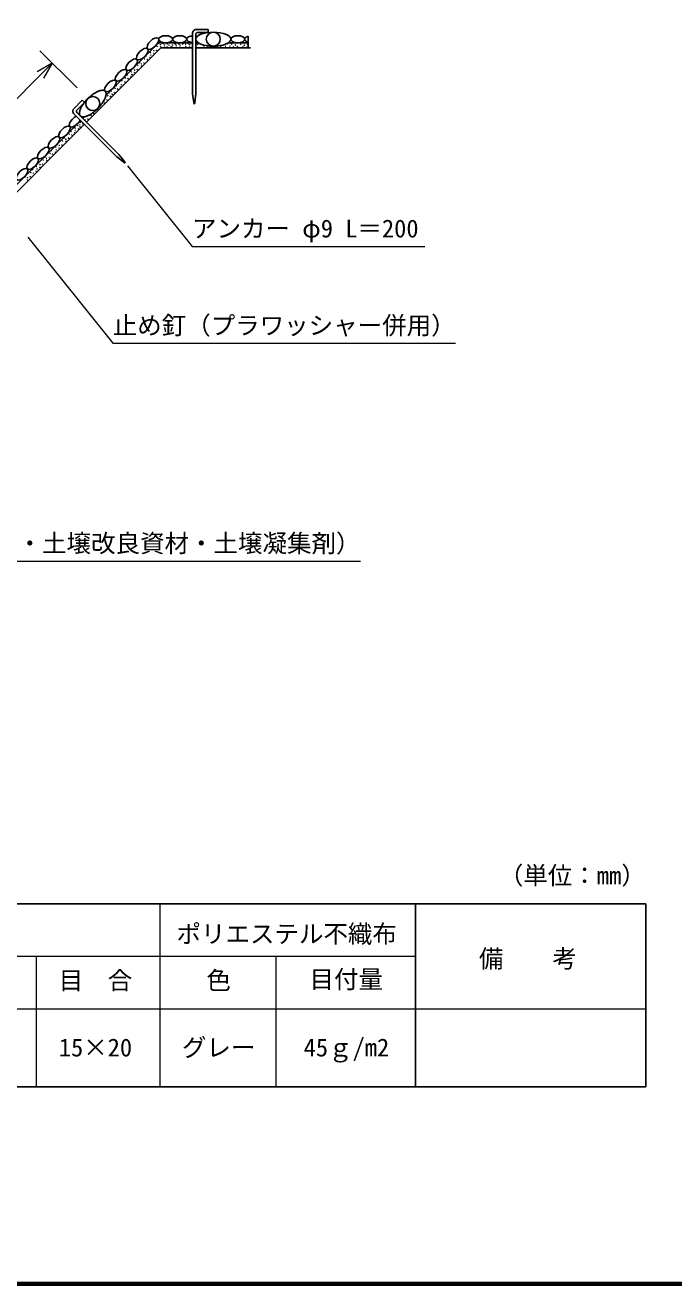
# Model space of a CAD drawing. Units: millimetres, scale not verified. Extents: x 200 to 8200, y 200 to 5838.
# Drawn here: x 2408 to 4262, y 200 to 3799 of the extents above; entities that cross this region are included whole.
import ezdxf
from ezdxf.enums import TextEntityAlignment as Align

# ---------------------------------------------------------------- set-up
doc = ezdxf.new("R2010")
doc.units = ezdxf.units.MM
doc.header["$LTSCALE"] = 20
for name, color, linetype, lineweight in [('C-MTR-FRAM', 5, 'Continuous', 25), ('C-MTR-LINE', 5, 'Continuous', 13), ('C-STR', 7, 'Continuous', 25), ('C-STR-DIM', 1, 'Continuous', 13), ('C-STR-HTXT', 1, 'Continuous', 13), ('C-TTL', 2, 'Continuous', 70)]:
    doc.layers.add(name, color=color, linetype=linetype, lineweight=lineweight)
doc.layers.add('C-MTR-TXT', color=5, linetype='Continuous')
doc.styles.add('ＭＳ ゴシック', font='')
doc.styles.get('ＭＳ ゴシック').set_extended_font_data('MS Gothic')

msp = doc.modelspace()

# ---------------------------------------------------------------- linework, layer by layer
at = {"layer": 'C-MTR-FRAM'}
for p, q in [((552.89, 1286.54), (4182.1, 1286.54)), ((3523.77, 1286.54), (3523.77, 763.54)), ((4182.1, 1286.54), (4182.1, 763.54)), ((552.89, 763.54), (4182.1, 763.54))]:
    msp.add_line(p, q, dxfattribs=at)
at = {"layer": 'C-MTR-LINE'}
for p, q in [((2793.46, 1286.54), (2793.46, 763.54)), ((1665.81, 1136.54), (3523.77, 1136.54)), ((2439.23, 1136.54), (2439.23, 763.54)), ((3124.54, 1136.54), (3124.54, 763.54)), ((552.89, 986.54), (4182.1, 986.54))]:
    msp.add_line(p, q, dxfattribs=at)
at = {"layer": 'C-STR'}
for p, q in [((2898.37, 3786.82), (2931.31, 3786.82)), ((2931.31, 3777.82), (2931.31, 3786.82)), ((2639.08, 3598.13), (2789.63, 3748.68)), ((2789.63, 3748.68), (2886.85, 3748.68)), ((2886.85, 3777.53), (2886.85, 3602.84)), ((2895.85, 3772.84), (2895.85, 3602.84)), ((2895.85, 3748.68), (2902.55, 3748.68)), ((2931.31, 3777.82), (2901.25, 3777.82)), ((2989.15, 3748.68), (3045.85, 3748.68)), ((3045.85, 3767.34), (3045.85, 3733.68)), ((2583.71, 3521.55), (2795.85, 3733.68)), ((2694.18, 3632.01), (2795.85, 3733.68)), ((2795.85, 3733.68), (2886.85, 3733.68)), ((2895.85, 3733.68), (3052.23, 3733.68)), ((2889.85, 3577.84), (2886.85, 3602.84)), ((2892.85, 3577.84), (2895.85, 3602.84)), ((2547.95, 3560.86), (2571.24, 3584.16)), ((2577.61, 3577.8), (2556.36, 3556.54)), ((2577.61, 3577.8), (2571.24, 3584.16)), ((2889.85, 3577.84), (2891.35, 3572.84)), ((2891.35, 3572.84), (2892.85, 3577.84)), ((2546.38, 3546.14), (2669.94, 3422.65)), ((2556.06, 3549.19), (2676.3, 3429.02)), ((2573.11, 3532.16), (2577.84, 3536.89)), ((2018.03, 2955.87), (2577.25, 3515.09)), ((2356.24, 3315.29), (2566.64, 3525.69)), ((2689.75, 3407.1), (2669.94, 3422.65)), ((2691.87, 3409.22), (2676.3, 3429.02)), ((2689.75, 3407.1), (2694.34, 3404.63)), ((2694.34, 3404.63), (2691.87, 3409.22))]:
    msp.add_line(p, q, dxfattribs=at)
for centre in [(2790.22, 3746.71), (2795.04, 3743.24), (2802.75, 3746.1), (2814.03, 3744.93), (2836.98, 3745.12), (2847.48, 3744.74), (2858.56, 3744.74), (2866.8, 3743.43), (2874.51, 3746.29), (2878.43, 3743.05), (2886.14, 3745.9), (2901.3, 3744.06), (2986.59, 3745.74), (2998.23, 3745.05), (3024.34, 3744.27), (3033.62, 3746.87), (3043.72, 3743.92), (2754.59, 3711.08), (2766.48, 3720.39), (2767.79, 3713.09), (2776.04, 3725.68), (2776.05, 3717.79), (2783.42, 3726.77), (2785.49, 3738.3), (2795.38, 3737.12), (2806.32, 3742.07), (2806.66, 3735.95), (2813.44, 3736.44), (2819.01, 3742.02), (2825, 3737.58), (2829.27, 3742.27), (2829.61, 3736.14), (2839.77, 3741.88), (2840.11, 3735.76), (2850.86, 3741.88), (2851.2, 3735.76), (2867.14, 3737.31), (2878.77, 3736.92), (2919.63, 3738.96), (2928.8, 3736.44), (2940.36, 3737.58), (2956.13, 3736.44), (2967.69, 3737.58), (2981.22, 3737.98), (2993.99, 3738.96), (3003.16, 3736.44), (3008.73, 3742.02), (3014.72, 3737.58), (3030.49, 3736.44), (3034.58, 3741.01), (3042.89, 3736.03), (2721.1, 3670.73), (2728.47, 3671.82), (2730.54, 3683.36), (2735.27, 3691.76), (2740.09, 3688.29), (2740.43, 3682.17), (2747.8, 3691.15), (2749.87, 3702.68), (2757.08, 3701), (2765.16, 3706.19), (2684.31, 3639.95), (2692.85, 3636.2), (2694.92, 3647.73), (2699.64, 3656.13), (2702.13, 3646.05), (2710.21, 3651.24), (2711.53, 3665.44), (2712.84, 3658.14), (2714.95, 3655.98), (2721.1, 3662.84), (2648.89, 3605.38), (2654.61, 3610.25), (2656.27, 3601.57), (2659.45, 3600.49), (2663.15, 3606.5), (2665.22, 3618.03), (2669.94, 3626.43), (2672.43, 3616.35), (2680.51, 3621.54), (2683.14, 3628.44), (2622.77, 3566.12), (2634.39, 3582.59), (2634.73, 3576.46), (2642.09, 3585.44), (2644.16, 3596.98), (2651.38, 3595.29), (2579.44, 3527.64), (2587.14, 3530.5), (2596.43, 3540.35), (2604.5, 3545.54), (2607.13, 3552.44), (2615.4, 3557.14), (2538.99, 3495.48), (2549.55, 3490.59), (2550.88, 3504.79), (2552.18, 3497.49), (2558.82, 3511.61), (2560.45, 3502.19), (2564.73, 3513.9), (2565.06, 3507.78), (2566.22, 3521.12), (2572.43, 3516.76), (2505.49, 3455.13), (2512.87, 3456.22), (2514.94, 3467.75), (2519.66, 3476.15), (2524.49, 3472.69), (2524.83, 3466.57), (2532.19, 3475.55), (2534.27, 3487.08), (2541.48, 3485.4), (2464.72, 3421.21), (2477.25, 3420.6), (2479.32, 3432.13), (2484.04, 3440.53), (2486.53, 3430.45), (2494.6, 3435.64), (2495.93, 3449.84), (2497.24, 3442.54), (2505.5, 3447.24), (2429.09, 3385.58), (2440.98, 3394.89), (2442.29, 3387.59), (2450.54, 3400.18), (2450.55, 3392.29), (2457.92, 3401.27), (2459.99, 3412.8), (2469.54, 3417.74), (2469.88, 3411.62), (2409.77, 3366.26), (2414.59, 3362.79), (2414.93, 3356.67), (2422.3, 3365.65), (2424.37, 3377.18), (2431.58, 3375.5), (2439.66, 3380.69)]:
    msp.add_circle(centre, 0.3, dxfattribs=at)
at = {"layer": 'C-STR', "color": 3}
for centre in [(2945.85, 3758.68), (2601.39, 3574.58)]:
    msp.add_circle(centre, 20, dxfattribs=at)
at = {"layer": 'C-STR'}
for centre, radius, start, end in [((2898.52, 3774.7), 12.12, 90.74558, 162.19334), ((2874.91, 3758.68), 5.07, 169.92617, 179.96336), ((2874.88, 3758.68), 5.04, 180.00739, 190.10309), ((2875.2, 3758.74), 5.36, 190.08645, 199.78778), ((2875.29, 3758.6), 5.45, 160.29158, 169.83419), ((2875.85, 3758.97), 6.05, 199.71599, 208.67782), ((2875.99, 3758.34), 6.2, 151.43181, 160.17439), ((2876.98, 3757.78), 7.34, 143.5039, 151.31031), ((2876.8, 3759.47), 7.12, 208.57053, 216.61526), ((2878.21, 3756.85), 8.88, 136.51924, 143.39123), ((2877.99, 3760.33), 8.59, 216.49475, 223.59478), ((2879.36, 3761.61), 10.47, 223.47754, 229.70079), ((2879.61, 3755.5), 10.82, 130.4005, 136.42117), ((2881.11, 3753.71), 13.16, 125.0324, 130.31818), ((2880.85, 3763.33), 12.75, 229.59569, 235.05373), ((2882.63, 3751.5), 15.85, 120.29348, 124.96471), ((2882.38, 3765.47), 15.38, 234.9639, 239.7779), ((2884.12, 3748.92), 18.82, 81.9426, 120.23849), ((2883.88, 3768), 18.31, 239.70324, 279.33346), ((2898.87, 3776.05), 12.12, 168.7547, 172.94806), ((2900.85, 3772.84), 5, 85.32404, 180), ((3040.88, 3758.68), 5.04, 180.00711, 189.97393), ((3040.91, 3758.68), 5.06, 170.05423, 179.96474), ((3041.19, 3758.74), 5.35, 189.95796, 199.54493), ((3041.28, 3758.61), 5.44, 160.53163, 169.96548), ((3041.96, 3758.35), 6.17, 151.75802, 160.418), ((3041.83, 3758.95), 6.02, 199.47579, 208.34819), ((3042.93, 3757.81), 7.28, 143.8896, 151.63954), ((3042.75, 3759.44), 7.07, 208.24439, 216.22647), ((3044.13, 3756.92), 8.78, 136.94236, 143.7791), ((3043.92, 3760.27), 8.5, 216.10924, 223.1693), ((3045.51, 3755.61), 10.67, 130.84531, 136.84569), ((3045.27, 3761.51), 10.33, 223.05461, 229.25439), ((3046.98, 3753.88), 12.95, 125.48889, 130.76379), ((3046.73, 3763.17), 12.54, 229.15104, 234.59628), ((3048.49, 3751.73), 15.57, 120.75597, 125.42158), ((3048.24, 3765.25), 15.11, 234.50753, 239.31492), ((3049.96, 3749.22), 18.48, 116.53747, 120.70109), ((3049.72, 3767.71), 17.98, 239.24083, 243.52062), ((3051.34, 3746.43), 21.59, 112.73815, 116.49309), ((3051.12, 3770.46), 21.07, 243.45979, 247.30897), ((3052.56, 3743.46), 24.8, 109.27742, 112.70255), ((3052.37, 3773.4), 24.27, 247.25955, 250.76048), ((3053.6, 3740.45), 27.99, 106.08787, 109.24914), ((3053.44, 3776.42), 27.47, 250.72066, 253.94233), ((2666.18, 3511.51), 110.36, 126.7233, 128.90037), ((2661.13, 3518.34), 101.86, 124.44349, 126.74129), ((2655.63, 3526.42), 92.09, 122.008, 124.46712), ((2650.05, 3535.44), 81.48, 119.36878, 122.03862), ((2644.71, 3545.03), 70.5, 116.46608, 119.4082), ((2639.9, 3554.8), 59.61, 113.22417, 116.51678), ((2635.85, 3564.38), 49.22, 109.54574, 113.28947), ((2632.72, 3573.38), 39.68, 105.3049, 109.62992), ((2630.55, 3581.52), 31.26, 100.33954, 105.41315), ((2629.33, 3588.53), 24.14, 94.44603, 100.47713), ((2628.94, 3594.26), 18.4, 87.38455, 94.61565), ((2629.19, 3598.64), 14.02, 78.91358, 87.5801), ((2629.82, 3601.67), 10.93, 68.88374, 79.10992), ((2630.54, 3603.46), 8.99, 57.40605, 69.02993), ((2631.02, 3604.21), 8.1, 45.01549, 57.44312), ((2630.96, 3604.16), 8.18, 32.61788, 44.9235), ((2630.05, 3603.62), 9.24, 21.12586, 32.43816), ((2628.06, 3602.89), 11.36, 11.08473, 20.92162), ((2614.26, 3602.66), 25.23, 349.65344, 355.42339), ((2624.81, 3602.3), 14.66, 2.60859, 10.89773), ((2620.21, 3602.15), 19.26, 355.54611, 2.45369), ((2632.57, 3530.41), 72.34, 150.62913, 153.49659), ((2642.09, 3525.01), 83.28, 147.99034, 150.60227), ((2650.98, 3519.41), 93.79, 145.55516, 147.96972), ((2658.87, 3513.96), 103.38, 143.27556, 145.53966), ((2665.46, 3509.02), 111.62, 141.11195, 143.26438), ((2670.52, 3504.92), 118.12, 139.03069, 141.10453), ((2673.87, 3502), 122.57, 137.00225, 139.02669), ((2675.46, 3500.51), 124.75, 134.9996, 137.00147), ((2675.32, 3500.66), 124.55, 132.99693, 135.002), ((2673.58, 3502.54), 121.98, 130.96843, 133.00263), ((2670.44, 3506.19), 117.17, 128.88707, 130.9777), ((2527.32, 3648.65), 124.75, 314.9996, 317.00147), ((2528.92, 3647.17), 122.57, 317.00225, 319.02669), ((2532.27, 3644.24), 118.12, 319.03069, 321.10453), ((2537.32, 3640.15), 111.62, 321.11195, 323.26438), ((2543.91, 3635.2), 103.38, 323.27556, 325.53966), ((2551.81, 3629.76), 93.79, 325.55516, 327.96972), ((2560.69, 3624.16), 83.28, 327.99034, 330.60227), ((2570.22, 3618.76), 72.34, 330.62913, 333.49659), ((2579.99, 3613.84), 61.4, 333.53125, 336.7278), ((2589.62, 3609.66), 50.9, 336.77238, 340.39241), ((2598.74, 3606.36), 41.2, 340.4498, 344.61538), ((2607.04, 3604.04), 32.58, 344.68939, 349.55791), ((2556.63, 3552.4), 12.12, 135.76262, 207.21038), ((2555.93, 3553.6), 12.12, 213.77174, 217.96511), ((2559.6, 3552.73), 5, 130.34108, 225.01704), ((2582.57, 3547.02), 19.26, 175.54611, 182.45369), ((2577.98, 3546.86), 14.66, 182.60859, 190.89773), ((2588.53, 3546.5), 25.23, 169.65344, 175.42339), ((2574.73, 3546.28), 11.36, 191.08473, 200.92162), ((2595.74, 3545.13), 32.58, 164.68939, 169.55791), ((2572.74, 3545.55), 9.24, 201.12586, 221.69994), ((2604.04, 3542.8), 41.2, 160.4498, 164.61538), ((2613.17, 3539.51), 50.9, 156.77238, 160.39241), ((2571.76, 3544.96), 8.1, 225.01549, 237.44312), ((2622.8, 3535.32), 61.4, 153.53125, 156.7278), ((2572.25, 3545.71), 8.99, 237.40605, 249.02993), ((2572.97, 3547.5), 10.93, 248.88374, 259.10992), ((2573.6, 3550.53), 14.02, 258.91358, 267.5801), ((2573.85, 3554.9), 18.4, 267.38455, 274.61565), ((2573.45, 3560.63), 24.14, 274.44603, 280.47713), ((2572.23, 3567.65), 31.26, 280.33954, 285.41315), ((2570.07, 3575.78), 39.68, 285.3049, 289.62992), ((2566.93, 3584.79), 49.22, 289.54574, 293.28947), ((2562.89, 3594.36), 59.61, 293.22417, 296.51678), ((2558.08, 3604.14), 70.5, 296.46608, 299.4082), ((2552.74, 3613.73), 81.48, 299.36878, 302.03862), ((2547.15, 3622.75), 92.09, 302.008, 304.46712), ((2541.65, 3630.83), 101.86, 304.44349, 306.74129), ((2536.6, 3637.66), 110.36, 306.7233, 308.90037), ((2532.34, 3642.98), 117.17, 308.88707, 310.9777), ((2529.2, 3646.62), 121.98, 310.96843, 313.00263), ((2527.46, 3648.51), 124.55, 312.99693, 315.002)]:
    msp.add_arc(centre, radius, start, end, dxfattribs=at)
for centre, major_axis, ratio in [((2773.12, 3746.31), (15.15, 15.15), 0.466665), ((2809.84, 3758.68), (20, 0), 0.5), ((2849.84, 3758.68), (20, 0), 0.5), ((2945.85, 3758.68), (50, 0), 0.4), ((3015.85, 3758.68), (20, 0), 0.5), ((2742.81, 3716), (15.15, 15.15), 0.466665), ((2682.2, 3655.4), (15.15, 15.15), 0.466665), ((2712.51, 3685.7), (15.15, 15.15), 0.466665), ((2651.9, 3625.09), (15.15, 15.15), 0.466665), ((2520.58, 3493.77), (15.15, 15.15), 0.466665), ((2490.28, 3463.47), (15.15, 15.15), 0.466665), ((2429.67, 3402.86), (15.15, 15.15), 0.466665), ((2459.97, 3433.16), (15.15, 15.15), 0.466665), ((2399.36, 3372.55), (15.15, 15.15), 0.466665)]:
    msp.add_ellipse(centre, major_axis=major_axis, ratio=ratio, dxfattribs=at)
for start_param, end_param in [(0.9526333, 5.3308316), (6.256982, 6.3162937)]:
    msp.add_ellipse((2550.89, 3524.07), major_axis=(15.15, 15.15), ratio=0.466665, start_param=start_param, end_param=end_param, dxfattribs=at)
at = {"layer": 'C-STR-DIM'}
for p, q in [((2556.48, 3619.5), (2450.41, 3725.56)), ((2202.93, 3407.36), (2485.77, 3690.21)), ((2485.77, 3690.21), (2442.47, 3665.21)), ((2485.77, 3690.21), (2460.77, 3646.91))]:
    msp.add_line(p, q, dxfattribs=at)
at = {"layer": 'C-STR-HTXT'}
for p, q in [((2701.09, 3396.19), (2885.1, 3166.41)), ((2415.45, 3192.73), (2658.41, 2889.31)), ((2885.1, 3166.41), (3550.1, 3166.41)), ((2658.41, 2889.31), (3638.41, 2889.31)), ((1756.52, 2266.28), (3366.52, 2266.28))]:
    msp.add_line(p, q, dxfattribs=at)
at = {"layer": 'C-TTL'}
msp.add_lwpolyline([(200, 200), (8200, 200), (8200, 5740), (200, 5740)], close=True, dxfattribs=at)

# ---------------------------------------------------------------- texts
at = {"layer": 'C-MTR-TXT', "style": 'ＭＳ ゴシック'}
msp.add_text('（単位：mm）', height=51.32, dxfattribs=at).set_placement((3762.1, 1326.54), align=Align.BOTTOM_LEFT)
for s, p in [('ポリエステル不織布', (3155.74, 1200.61)), ('備\u3000\u3000考', (3845.01, 1129.95)), ('15×20', (2609.08, 875.73)), ('グレー', (2961.11, 875.73)), ('45ｇ/m2', (3326.4, 875.73))]:
    msp.add_text(s, height=51.32, dxfattribs=at).set_placement(p, align=Align.MIDDLE_CENTER)
for s, p in [('目\u3000合', (2609.08, 1026.54)), ('色', (2961.11, 1026.54)), ('目付量', (3325.92, 1029.68))]:
    msp.add_text(s, height=51.32, dxfattribs=at).set_placement(p, align=Align.BOTTOM_CENTER)
at = {"layer": 'C-STR-HTXT', "color": 7, "style": 'ＭＳ ゴシック'}
for s, p in [('アンカー φ9 L＝200', (2885.1, 3176.41)), ('止め釘（プラワッシャー併用）', (2658.41, 2899.31)), ('不織布（種子・肥料・土壌改良資材・土壌凝集剤）', (1756.52, 2276.28))]:
    msp.add_text(s, height=51.32, dxfattribs=at).set_placement(p, align=Align.BOTTOM_LEFT)

doc.saveas('drawing.dxf')
